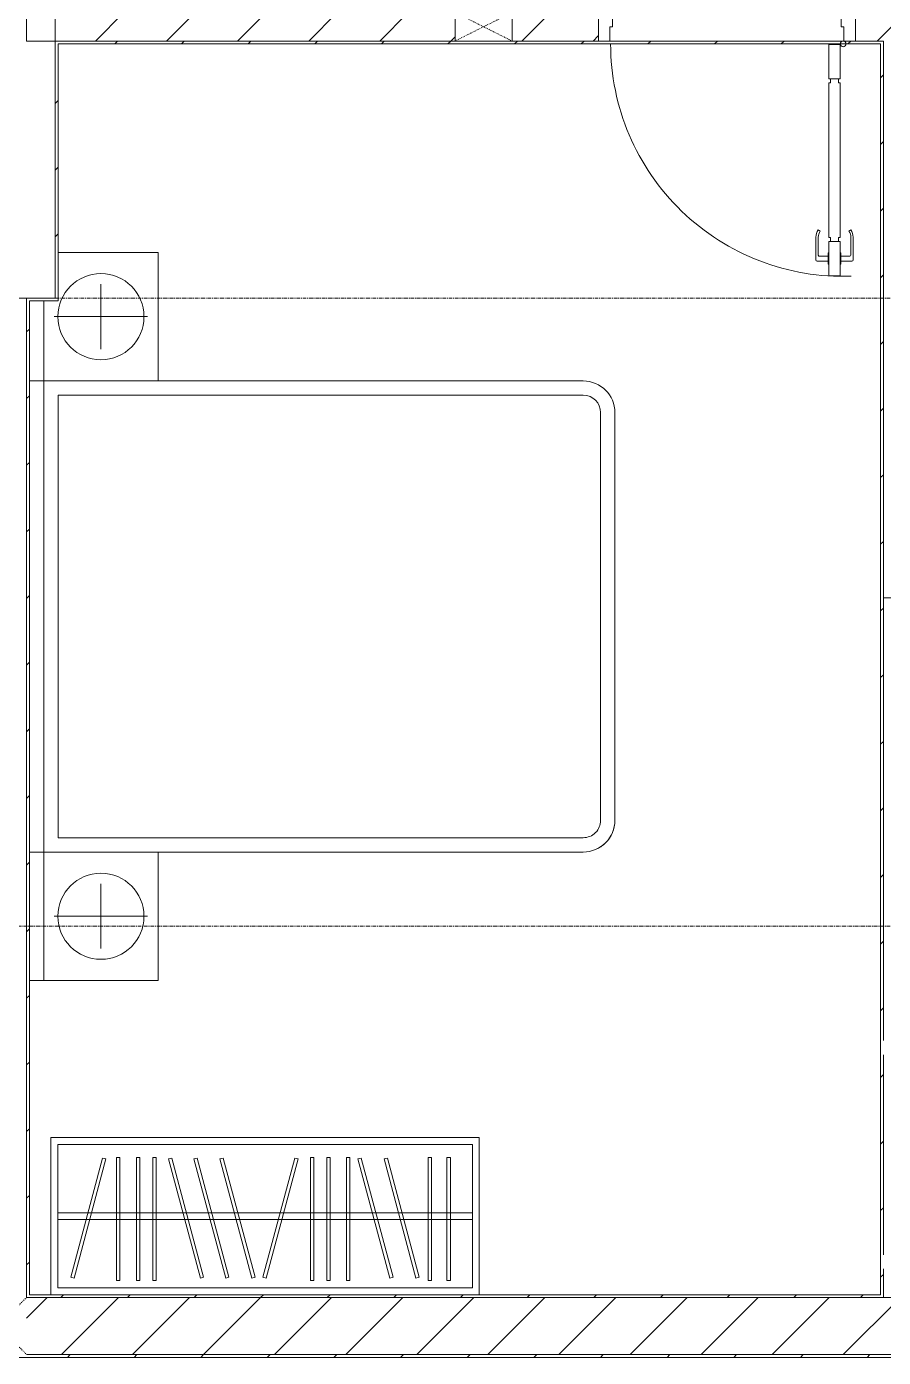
# Model space of a CAD drawing. Header units: millimetres. Extents: x 5357 to 201988, y -16345 to 109895.
# Drawn here: x 61053 to 64053, y 35527 to 40187 of the extents above; entities that cross this region are included whole.
import ezdxf

# ---------------------------------------------------------------- set-up
doc = ezdxf.new("R2010")
doc.units = ezdxf.units.MM
doc.linetypes.add('Dash', pattern=[6, 3, -3])
doc.linetypes.add('Grid Line', pattern=[22.225, 12.7, -3.175, 3.175, -3.175])
for name, color, linetype, lineweight in [('0-1', 7, 'Continuous', 5), ('A-DETL-GENF-1', 53, 'Continuous', 9), ('A-DOOR-1', 53, 'Continuous', 9), ('A-WALL', 113, 'Continuous', 9), ('A-WALL-1', 9, 'Continuous', 18), ('A-WALL-4', 113, 'Continuous', 18), ('A-WALL-PATT-1', 10, 'Continuous', 9), ('A-WALL-PATT-2', 53, 'Continuous', 9), ('A-WALL-PATT-3', 111, 'Continuous', 9), ('I-FURN-1', 53, 'Continuous', 9), ('I-WALL-1', 9, 'Continuous', 18), ('I-WALL-3', 2, 'Continuous', 18), ('S-COLS-2', 9, 'Continuous', 18), ('S-COLS-4', 53, 'Continuous', 9), ('S-COLS-6', 52, 'Dash', 9), ('S-COLS-HDLN', 52, 'Dash', 9), ('S-COLS-HDLN-1', 53, 'Dash', 9), ('S-GRID-1', 1, 'Grid Line', 9)]:
    doc.layers.add(name, color=color, linetype=linetype, lineweight=lineweight)
pattern_1 = [(45, (0, 0), (-116.67262, 116.67262), [])]
pattern_2 = [(45, (0, 0), (-124.4508, 124.4508), [])]

# ---------------------------------------------------------------- blocks, each defined once
blk = doc.blocks.new('NCV_TKTC_KET CAU_rvt-1-TKCS_MB SÂN ĐƯỜNG NỘI BỘ')
at = {"layer": 'S-COLS-2'}
for p, q in [((61152.6, 39236.9), (61152.6, 40536.9)), ((60752.6, 39236.9), (61152.6, 39236.9))]:
    blk.add_line(p, q, dxfattribs=at)
blk = doc.blocks.new('DOOR_CW_01 CANH MO-PANEL KINH - DIW_01-900x2200-CỬA GỖ VÂN LAMINATE-553393-TKCS_MB SÂN ĐƯỜNG NỘI BỘ')
at = {"layer": 'A-DETL-GENF-1'}
for p, q in [((-397, 872), (-357, 872)), ((-397, 752), (-397, 872)), ((-357, 872), (-357, 752)), ((-442, 737), (-442, 816.5)), ((-399, 820.5), (-438, 820.5)), ((-434, 799.5), (-434, 737)), ((-399, 803.5), (-430, 803.5)), ((-399, 831.8), (-397, 831.8)), ((-399, 792.2), (-399, 831.8)), ((-397, 792.2), (-399, 792.2)), ((-397, 792.2), (-397, 831.8)), ((-357, 792.2), (-357, 831.8)), ((-355, 831.8), (-357, 831.8)), ((-357, 792.2), (-355, 792.2)), ((-355, 792.2), (-355, 831.8)), ((-355, 820.5), (-316, 820.5)), ((-355, 803.5), (-324, 803.5)), ((-320, 799.5), (-320, 737)), ((-312, 737), (-312, 816.5)), ((-357, 752), (-397, 752)), ((-363, 752), (-391, 752)), ((-391, 752), (-391, 738)), ((-363, 738), (-363, 752)), ((-433.9, 711.2), (-427.3, 715.8)), ((-397, 738), (-391, 738)), ((-397, 738), (-397, 196)), ((-357, 738), (-363, 738)), ((-357, 196), (-357, 738)), ((-320.1, 711.2), (-326.7, 715.8)), ((-397, 196), (-391, 196)), ((-391, 196), (-391, 182)), ((-357, 196), (-363, 196)), ((-363, 182), (-363, 196)), ((-357, 182), (-397, 182)), ((-397, 182), (-397, 62)), ((-391, 182), (-363, 182)), ((-357, 62), (-357, 182)), ((-397, 62), (-357, 62))]:
    blk.add_line(p, q, dxfattribs=at)
blk.add_circle((-407, 60), 10, dxfattribs=at)
for centre, radius, start, end in [((-407, 60), 814, 360, 92), ((-438, 816.5), 4, 90, 180), ((-430, 799.5), 4, 90, 180), ((-324, 799.5), 4, 360, 90), ((-316, 816.5), 4, 0, 90), ((-397, 737), 45, 180, 215), ((-397, 737), 37, 180, 215), ((-357, 737), 37, 325, 0), ((-357, 737), 45, 325, 0)]:
    blk.add_arc(centre, radius, start, end, dxfattribs=at)
at = {"layer": 'A-DOOR-1'}
for p, q in [((-410, 50), (-450, 50)), ((-450, 50), (-450, -50)), ((-410, 0), (-410, 50)), ((-407, 50), (-382, 50)), ((450, 50), (410, 50)), ((410, 50), (410, 0)), ((450, -50), (450, 50)), ((-400, 0), (-410, 0)), ((-400, -50), (-400, 0)), ((410, 0), (400, 0)), ((400, 0), (400, -50)), ((-450, -50), (-400, -50)), ((400, -50), (450, -50))]:
    blk.add_line(p, q, dxfattribs=at)
blk = doc.blocks.new('GIUONG NGU-2TAB-1600x2000 - GIUONG NGU-2TAB-1600x2000-V35-TKCS_MB SÂN ĐƯỜNG NỘI BỘ')
at = {"layer": 'I-FURN-1'}
for p, q in [((569.6, 2050), (1997.1, 2050)), ((1997.1, 2050), (569.6, 2050)), ((1997.1, 2000), (569.6, 2000)), ((458.5, 50), (458.5, 1938.9)), ((458.5, 1938.9), (458.5, 50)), ((508.5, 1938.9), (508.5, 100)), ((2058.2, 100), (2058.2, 1938.9)), ((2108.2, 1938.9), (2108.2, 50)), ((2108.2, 50), (2108.2, 1938.9)), ((8.5, 100), (8.5, 450.3)), ((8.5, 450.3), (458.5, 450.3)), ((8.5, 450.3), (458.5, 450.3)), ((8.5, 100), (8.5, 450.3)), ((458.5, 450.3), (458.5, 50)), ((458.5, 450.3), (458.5, 50)), ((2108.2, 50), (2108.2, 450.3)), ((2108.2, 450.3), (2558.2, 450.3)), ((2108.2, 450.3), (2108.2, 50)), ((2558.2, 450.3), (2108.2, 450.3)), ((2558.2, 450.3), (2558.2, 50)), ((2558.2, 50), (2558.2, 450.3)), ((233.5, 86.8), (233.5, 413.5)), ((2333.2, 86.8), (2333.2, 413.5)), ((120.2, 250.2), (346.8, 250.2)), ((2446.5, 250.2), (2219.8, 250.2)), ((508.5, 100), (2058.2, 100)), ((458.5, 50), (178.3, 50)), ((178.3, 50), (458.5, 50)), ((458.5, 50), (178.3, 50)), ((2108.2, 50), (458.5, 50)), ((458.5, 50), (458.5, 0)), ((458.5, 0), (458.5, 50)), ((458.5, 50), (2108.2, 50)), ((458.5, 50), (2108.2, 50)), ((2558.2, 50), (2108.2, 50)), ((2108.2, 50), (2558.2, 50)), ((2108.2, 0), (2108.2, 50)), ((2108.2, 50), (2108.2, 0)), ((2108.2, 50), (2558.2, 50)), ((2558.2, 50), (2558.2, 0))]:
    blk.add_line(p, q, dxfattribs=at)
for centre in [(233.5, 250.2), (2333.2, 250.2)]:
    blk.add_circle(centre, 150.7, dxfattribs=at)
for centre, radius, start, end in [((569.6, 1938.9), 111.1, 90, 180), ((569.6, 1938.9), 111.1, 90, 180), ((1997.1, 1938.9), 111.1, 0, 90), ((1997.1, 1938.9), 111.1, 360, 90), ((569.6, 1938.9), 61.1, 90, 180), ((1997.1, 1938.9), 61.1, 360, 90)]:
    blk.add_arc(centre, radius, start, end, dxfattribs=at)
blk = doc.blocks.new('TU QUAN AO-SUITE ROOM_3 - TU QUAN AO-SUITE ROOM_3-V36-TKCS_MB SÂN ĐƯỜNG NỘI BỘ')
at = {"layer": 'I-FURN-1'}
for p, q in [((-550, 1500), (0, 1500)), ((-550, 0), (-550, 1500)), ((0, 1500), (-550, 1500)), ((-550, 1500), (-550, 0)), ((-24, 1476), (-526, 1476)), ((-526, 1476), (-526, 600)), ((-526, 1476), (-526, 24)), ((-287, 576), (-287, 1476)), ((-263, 576), (-263, 1476)), ((-24, 24), (-24, 1476)), ((-480.1, 1386.9), (-480.1, 1398.9)), ((-480.1, 1398.9), (-50.1, 1398.9)), ((-480.1, 1386.9), (-480.1, 1398.9)), ((-50.1, 1398.9), (-50.1, 1386.9)), ((-50.1, 1386.9), (-480.1, 1386.9)), ((-480.1, 1320.5), (-480.1, 1332.5)), ((-480.1, 1332.5), (-50.1, 1332.5)), ((-480.1, 1320.5), (-480.1, 1332.5)), ((-50.1, 1320.5), (-480.1, 1320.5)), ((-50.1, 1332.5), (-50.1, 1320.5)), ((-478.3, 1178.1), (-61.3, 1289.9)), ((-58.2, 1278.3), (-475.2, 1166.5)), ((-61.3, 1289.9), (-58.2, 1278.3)), ((-478.3, 1086.9), (-61.3, 1198.6)), ((-475.2, 1166.5), (-478.3, 1178.1)), ((-58.2, 1187.1), (-475.2, 1075.3)), ((-61.3, 1198.6), (-58.2, 1187.1)), ((-475.2, 1075.3), (-478.3, 1086.9)), ((-480.1, 1035.3), (-480.1, 1047.3)), ((-480.1, 1047.3), (-50.1, 1047.3)), ((-480.1, 1035.3), (-480.1, 1047.3)), ((-50.1, 1035.3), (-480.1, 1035.3)), ((-50.1, 1047.3), (-50.1, 1035.3)), ((-480.1, 965.8), (-480.1, 977.8)), ((-480.1, 977.8), (-50.1, 977.8)), ((-480.1, 965.8), (-480.1, 977.8)), ((-50.1, 965.8), (-480.1, 965.8)), ((-50.1, 977.8), (-50.1, 965.8)), ((-480.1, 908.6), (-480.1, 920.6)), ((-480.1, 920.6), (-50.1, 920.6)), ((-480.1, 908.6), (-480.1, 920.6)), ((-50.1, 908.6), (-480.1, 908.6)), ((-50.1, 920.6), (-50.1, 908.6)), ((-475.2, 865.5), (-478.3, 853.9)), ((-478.3, 853.9), (-61.3, 742.1)), ((-58.2, 753.7), (-475.2, 865.5)), ((-61.3, 742.1), (-58.2, 753.7)), ((-478.3, 603.1), (-61.3, 714.9)), ((-58.2, 703.3), (-475.2, 591.5)), ((-61.3, 714.9), (-58.2, 703.3)), ((-478.3, 511.9), (-61.3, 623.6)), ((-58.2, 612.1), (-475.2, 500.3)), ((-61.3, 623.6), (-58.2, 612.1)), ((-550, 24), (-550, 576)), ((-526, 24), (-526, 600)), ((-475.2, 591.5), (-478.3, 603.1)), ((-287, 24), (-287, 576)), ((-263, 24), (-263, 576)), ((-478.3, 423.1), (-61.3, 534.9)), ((-58.2, 523.3), (-475.2, 411.5)), ((-61.3, 534.9), (-58.2, 523.3)), ((-475.2, 500.3), (-478.3, 511.9)), ((-475.2, 411.5), (-478.3, 423.1)), ((-480.1, 368.4), (-480.1, 356.4)), ((-50.1, 368.4), (-480.1, 368.4)), ((-480.1, 356.4), (-50.1, 356.4)), ((-50.1, 356.4), (-50.1, 368.4)), ((-480.1, 311.2), (-480.1, 299.2)), ((-50.1, 311.2), (-480.1, 311.2)), ((-480.1, 299.2), (-50.1, 299.2)), ((-50.1, 299.2), (-50.1, 311.2)), ((-480.1, 241.7), (-480.1, 229.7)), ((-50.1, 241.7), (-480.1, 241.7)), ((-50.1, 229.7), (-50.1, 241.7)), ((-480.1, 229.7), (-50.1, 229.7)), ((-475.2, 192.7), (-478.3, 181.1)), ((-58.2, 80.9), (-475.2, 192.7)), ((-478.3, 181.1), (-61.3, 69.4)), ((-61.3, 69.4), (-58.2, 80.9)), ((-526, 24), (-24, 24)), ((0, 0), (-550, 0)), ((-550, 0), (0, 0))]:
    blk.add_line(p, q, dxfattribs=at)
blk = doc.blocks.new('G1_SOF - BO TRU - 100x200-V107-TKCS_MB SÂN ĐƯỜNG NỘI BỘ')
at = {"layer": 'S-COLS-2'}
for p, q in [((-50, 100), (50, 100)), ((-50, -100), (-50, 100)), ((50, 100), (50, -100)), ((50, -100), (-50, -100))]:
    blk.add_line(p, q, dxfattribs=at)
at = {"layer": 'S-COLS-HDLN-1'}
for p, q in [((50, -100), (-50, 100)), ((-50, -100), (50, 100))]:
    blk.add_line(p, q, dxfattribs=at)
blk = doc.blocks.new('NCV_TKTC_TANG 1_rvt-1-TKCS_MB SÂN ĐƯỜNG NỘI BỘ')
at = {"layer": 'A-WALL-PATT-1'}
h = blk.add_hatch(dxfattribs=at)
h.set_pattern_fill('FP_1', color=256, style=0, pattern_type=2)
h.set_pattern_definition(pattern_2)
h.paths.add_polyline_path([(63954.6, 40136.9), (64254.2, 40137.8), (64253, 40236.9), (63954.6, 40236.9), (63954.6, 40186.9)])
h.paths.add_polyline_path([(61152.6, 40136.9), (62552.6, 40136.9), (62552.6, 40236.9), (61152.6, 40236.9), (61152.6, 40143.2)])
h.paths.add_polyline_path([(63054.6, 40136.9), (63053, 40236.9), (62752.6, 40236.9), (62752.6, 40136.9)])
h.paths.add_polyline_path([(65499.9, 40136.9), (65852.6, 40136.9), (65852.6, 40236.9), (65054.2, 40236.9), (65054.2, 40136.9)])
at = {"layer": 'A-WALL-PATT-2'}
h = blk.add_hatch(dxfattribs=at)
h.set_pattern_fill('FP_2', color=256, style=0, pattern_type=2)
h.set_pattern_definition(pattern_1)
h.paths.add_polyline_path([(62169.5, 40126.9), (64042.6, 40126.9), (64042.6, 40136.9), (61152.6, 40136.9), (61152.6, 40126.9), (61162.6, 40126.9)])
h = blk.add_hatch(dxfattribs=at)
h.set_pattern_fill('FP_2', color=256, style=0, pattern_type=2)
h.set_pattern_definition(pattern_1)
h.paths.add_polyline_path([(61160.9, 39226.9), (61162.6, 39226.9), (61162.6, 40126.9), (61152.6, 40126.9), (61152.6, 39226.9)])
h = blk.add_hatch(dxfattribs=at)
h.set_pattern_fill('FP_2', color=256, style=0, pattern_type=2)
h.set_pattern_definition(pattern_1)
h.paths.add_polyline_path([(64042.6, 35737.4), (64052.6, 35737.4), (64052.6, 40136.9), (64042.6, 40136.9), (64042.6, 35746.9)])
h = blk.add_hatch(dxfattribs=at)
h.set_pattern_fill('FP_2', color=256, style=0, pattern_type=2)
h.set_pattern_definition(pattern_1)
h.paths.add_polyline_path([(61052.9, 35746.9), (61062.6, 35746.9), (61062.6, 39226.9), (61052.6, 39226.9), (61052.6, 35746.9)])
h = blk.add_hatch(dxfattribs=at)
h.set_pattern_fill('FP_2', color=256, style=0, pattern_type=2)
h.set_pattern_definition(pattern_1)
h.paths.add_polyline_path([(61152.6, 35737.4), (64042.6, 35737.4), (64042.6, 35746.9), (61052.6, 35746.9), (61053, 35737.4), (61137.6, 35737.4)])
at = {"layer": 'A-WALL-1'}
for p, q in [((61052.6, 40236.9), (61052.6, 40136.9)), ((61052.6, 40136.9), (62552.6, 40136.9)), ((62752.6, 40136.9), (63054.6, 40136.9)), ((63954.6, 40136.9), (64052.6, 40136.9)), ((64052.6, 40136.9), (64052.6, 38186.9)), ((64052.6, 38186.9), (64152.6, 38186.9))]:
    blk.add_line(p, q, dxfattribs=at)
at = {"layer": 'I-WALL-1'}
for p, q in [((62552.6, 40136.9), (61152.6, 40136.9)), ((61152.6, 40136.9), (61152.6, 40126.9)), ((61152.6, 40126.9), (61152.6, 39236.9)), ((61162.6, 40126.9), (64042.6, 40126.9)), ((61162.6, 39226.9), (61162.6, 40126.9)), ((63054.6, 40136.9), (62752.6, 40136.9)), ((63914.6, 40136.9), (63094.6, 40136.9)), ((64042.6, 40136.9), (63954.6, 40136.9)), ((64052.6, 40136.9), (64042.6, 40136.9)), ((64042.6, 40126.9), (64042.6, 35746.9)), ((64052.6, 36636.9), (64052.6, 40136.9)), ((61152.6, 39236.9), (61052.6, 39236.9)), ((61052.6, 39236.9), (61052.6, 39226.9)), ((61052.6, 39226.9), (61052.6, 35746.9)), ((61062.6, 39226.9), (61152.6, 39226.9)), ((61062.6, 35746.9), (61062.6, 39226.9)), ((61152.6, 39226.9), (61162.6, 39226.9)), ((64052.6, 35886.9), (64052.6, 36586.9)), ((64052.6, 35736.9), (64052.6, 35836.9)), ((61052.6, 35746.9), (61052.6, 35736.9)), ((64042.6, 35746.9), (61062.6, 35746.9)), ((61052.6, 35736.9), (64042.6, 35736.9)), ((64042.6, 35736.9), (64052.6, 35736.9))]:
    blk.add_line(p, q, dxfattribs=at)
at = {"layer": 'A-DOOR-1', "rotation": 180}
blk.add_blockref('DOOR_CW_01 CANH MO-PANEL KINH - DIW_01-900x2200-CỬA GỖ VÂN LAMINATE-553393-TKCS_MB SÂN ĐƯỜNG NỘI BỘ', (63504.6, 40186.9), dxfattribs=at)
at = {"layer": 'I-FURN-1'}
for name, p, rotation in [('GIUONG NGU-2TAB-1600x2000 - GIUONG NGU-2TAB-1600x2000-V35-TKCS_MB SÂN ĐƯỜNG NỘI BỘ', (61062.6, 39405.2), 269.9999999999995), ('TU QUAN AO-SUITE ROOM_3 - TU QUAN AO-SUITE ROOM_3-V36-TKCS_MB SÂN ĐƯỜNG NỘI BỘ', (61137.6, 35746.9), 270.0000000000003)]:
    blk.add_blockref(name, p, dxfattribs=dict(at, rotation=rotation))
at = {"layer": 'S-COLS-4', "rotation": 270.0000000000007}
blk.add_blockref('G1_SOF - BO TRU - 100x200-V107-TKCS_MB SÂN ĐƯỜNG NỘI BỘ', (62652.6, 40186.9), dxfattribs=at)
blk = doc.blocks.new('G1_SOF - BO TRU - 200x200-3050151-TKCS_MB SÂN ĐƯỜNG NỘI BỘ')
at = {"layer": 'S-COLS-HDLN'}
for p, q in [((-100, 100), (100, -100)), ((100, 100), (-100, -100))]:
    blk.add_line(p, q, dxfattribs=at)

msp = doc.modelspace()

# ---------------------------------------------------------------- hatches: boundary and pattern name
at = {"layer": 'A-WALL-PATT-3'}
h = msp.add_hatch(dxfattribs=at)
h.set_pattern_fill('FP_1', color=256, style=0, pattern_type=2)
h.set_pattern_definition(pattern_2)
h.paths.add_polyline_path([(69052.6, 35537.4), (69052.6, 35737.4), (67292.6, 35736.9), (67292.6, 35537.4), (68299.8, 35537.4)])
h.paths.add_polyline_path([(44696.4, 35537.4), (49452.9, 35537.4), (49452.6, 35737.4), (44652.6, 35737.4), (44652.6, 35537.4)])
h.paths.add_polyline_path([(49652.9, 35537.4), (52652.6, 35537.4), (52652.6, 35737.4), (49652.9, 35737.4), (49652.9, 35662)])
h.paths.add_polyline_path([(53356.6, 35537.4), (56452.6, 35537.4), (56452.6, 35737.4), (52852.6, 35736.9), (52852.6, 35537.4), (52927.6, 35537.4)])
h.paths.add_polyline_path([(66052.9, 35537.4), (66202.6, 35537.4), (66202.6, 35737.4), (66052.9, 35736.9), (66052.9, 35537.4)])
h.paths.add_polyline_path([(65852.6, 35537.4), (65852.9, 35537.4), (65852.6, 35737.4), (61052.6, 35736.9), (61052.6, 35537.4), (64902.6, 35537.4)])
h.paths.add_polyline_path([(56662.6, 35537.4), (58002.6, 35537.4), (58002.6, 35737.4), (56652.6, 35736.9), (56652.6, 35537.4)])
h.paths.add_polyline_path([(60852.6, 35537.4), (60852.6, 35737.4), (59092.6, 35736.9), (59092.6, 35537.4), (60752.6, 35537.4)])
h = msp.add_hatch(dxfattribs=at)
h.set_pattern_fill('FP_2', color=256, style=0, pattern_type=2)
h.set_pattern_definition(pattern_1)
h.paths.add_polyline_path([(69192.1, 35527.4), (69262.6, 35527.4), (69262.6, 35537.4), (67292.6, 35537.4), (67292.6, 35527.4), (69171.3, 35527.4)])
h.paths.add_polyline_path([(60852.6, 35527.4), (66202.6, 35527.4), (66202.6, 35537.4), (59092.6, 35536.9), (59092.6, 35527.4), (59310, 35527.4)])
h.paths.add_polyline_path([(56662.6, 35527.4), (58002.6, 35527.4), (58002.6, 35537.4), (56662.6, 35537.4)])

# ---------------------------------------------------------------- linework, layer by layer
at = {"layer": 'A-WALL'}
msp.add_line((61052.6, 35537.4), (65852.6, 35537.4), dxfattribs=at)
at = {"layer": 'A-WALL-4'}
msp.add_line((65852.6, 35737.4), (61052.6, 35737.4), dxfattribs=at)
at = {"layer": 'I-WALL-3'}
msp.add_line((59092.6, 35527.4), (66202.6, 35527.4), dxfattribs=at)
at = {"layer": 'S-GRID-1'}
for p, q in [((131551.8, 39236.9), (29351.8, 39236.9)), ((131551.8, 37036.9), (29351.8, 37036.9))]:
    msp.add_line(p, q, dxfattribs=at)

# ---------------------------------------------------------------- block references
at = {"layer": '0-1'}
for name in ['NCV_TKTC_KET CAU_rvt-1-TKCS_MB SÂN ĐƯỜNG NỘI BỘ', 'NCV_TKTC_TANG 1_rvt-1-TKCS_MB SÂN ĐƯỜNG NỘI BỘ']:
    msp.add_blockref(name, (0, 0), dxfattribs=at)
at = {"layer": 'S-COLS-6'}
msp.add_blockref('G1_SOF - BO TRU - 200x200-3050151-TKCS_MB SÂN ĐƯỜNG NỘI BỘ', (60952.6, 35637.4), dxfattribs=at)

doc.saveas('drawing.dxf')
